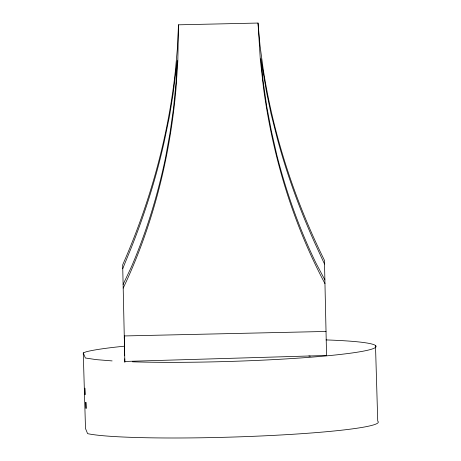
<?xml version="1.0" encoding="UTF-8"?>
<svg xmlns="http://www.w3.org/2000/svg" width="461" height="461" viewBox="0 0 461 461"><rect width="100%" height="100%" fill="white"/><g stroke="black" fill="none" stroke-linecap="round" stroke-linejoin="round"><path stroke-width="0.69" d="M124.77 358.831L124.747 361.453L326.561 355.477L324.446 260.396L323.956 259.353C294.245 199.043 273.085 134.324 263 67.79L259.987 45.241L258.027 23.05L178.476 24.819L177.508 47.08L175.497 69.738C168.386 136.652 150.125 202.246 123.122 263.825L122.678 264.885L124.85 362.421M122.764 268.55L130.826 248.842C144.852 213.858 156.221 177.767 164.381 140.957L169.562 115.803L173.123 93.687L177.191 60.524L176.039 82.582L173.457 108.658L169.953 133.275L165.551 157.57C157.743 195.141 146.465 231.998 131.235 267.242L123.116 284.437M123.196 288.108L123.64 287.18C152.983 225.175 169.85 157.674 175.935 89.457L177.819 61.169L178.476 24.819M375.496 345.525L377.738 421.164A148.396 10.672 -1.7 0 1 257.417 436.141A148.396 10.672 -1.7 0 1 87.596 433.64L85.504 428.528L83.262 352.89L86.247 351.778A148.396 10.672 -1.7 0 1 124.297 346.205M124.263 335.948L326.025 331.459M112.115 360.905L96.211 359.626L85.36 358.001L83.262 352.89M308.847 356.001L310.27 356.157M324.878 279.948L316.004 263.133C299.224 228.604 286.316 192.283 276.842 155.092L271.368 131.016L266.769 106.583L263.035 80.646L260.897 58.662L266.435 91.612L270.976 113.544L277.274 138.444C287.059 174.857 300.025 210.4 315.595 244.733L324.527 264.061M324.959 283.619L324.481 282.714C292.407 222.075 272.555 155.392 263.444 87.509L260.298 59.336L258.027 23.05M124.286 336.968L124.695 355.339M326.048 339.918A148.396 10.672 -1.7 0 1 340.126 354.469A148.396 10.672 -1.7 0 1 132.463 361.804M84.812 388.214L85.014 394.61L84.812 388.214M85.873 402.303L86.069 408.365L85.873 402.303"/></g></svg>
